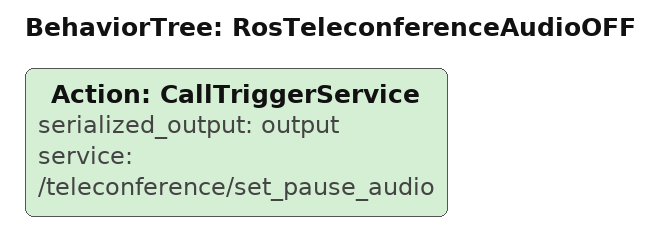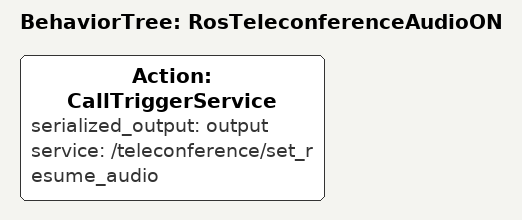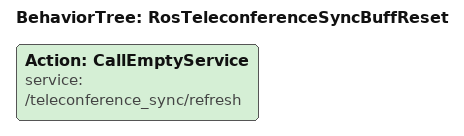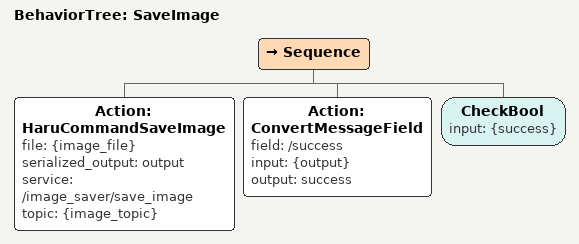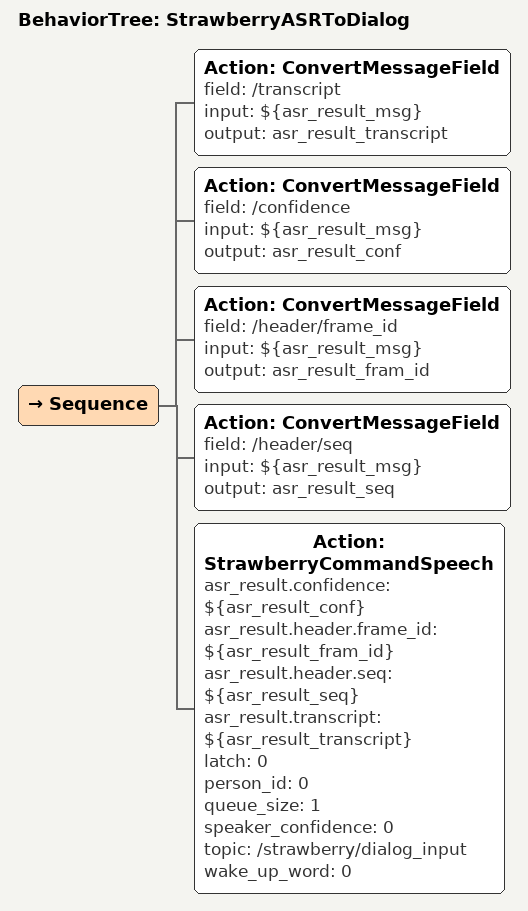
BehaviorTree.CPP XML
<BehaviorTree ID="RosTeleconferenceAudioOFF">
    <Action ID="CallTriggerService" serialized_output="output" service="/teleconference/set_pause_audio"/>
</BehaviorTree>

<BehaviorTree ID="RosTeleconferenceAudioON">
    <Action ID="CallTriggerService" serialized_output="output" service="/teleconference/set_resume_audio"/>
</BehaviorTree>

<BehaviorTree ID="RosTeleconferenceSyncBuffReset">
    <Action ID="CallEmptyService" service="/teleconference_sync/refresh"/>
</BehaviorTree>

<BehaviorTree ID="SaveImage">
    <Sequence>
        <Action ID="HaruCommandSaveImage" file="{image_file}" serialized_output="output" service="/image_saver/save_image" topic="{image_topic}"/>
        <Action ID="ConvertMessageField" field="/success" input="{output}" output="success"/>
        <CheckBool input="{success}"/>
    </Sequence>
</BehaviorTree>

<BehaviorTree ID="StrawberryASRToDialog">
    <Sequence>
        <Action ID="ConvertMessageField" field="/transcript" input="${asr_result_msg}" output="asr_result_transcript"/>
        <Action ID="ConvertMessageField" field="/confidence" input="${asr_result_msg}" output="asr_result_conf"/>
        <Action ID="ConvertMessageField" field="/header/frame_id" input="${asr_result_msg}" output="asr_result_fram_id"/>
        <Action ID="ConvertMessageField" field="/header/seq" input="${asr_result_msg}" output="asr_result_seq"/>
        <Action ID="StrawberryCommandSpeech" asr_result.confidence="${asr_result_conf}" asr_result.header.frame_id="${asr_result_fram_id}" asr_result.header.seq="${asr_result_seq}" asr_result.transcript="${asr_result_transcript}" latch="0" person_id="0" queue_size="1" speaker_confidence="0" topic="/strawberry/dialog_input" wake_up_word="0"/>
    </Sequence>
</BehaviorTree>
